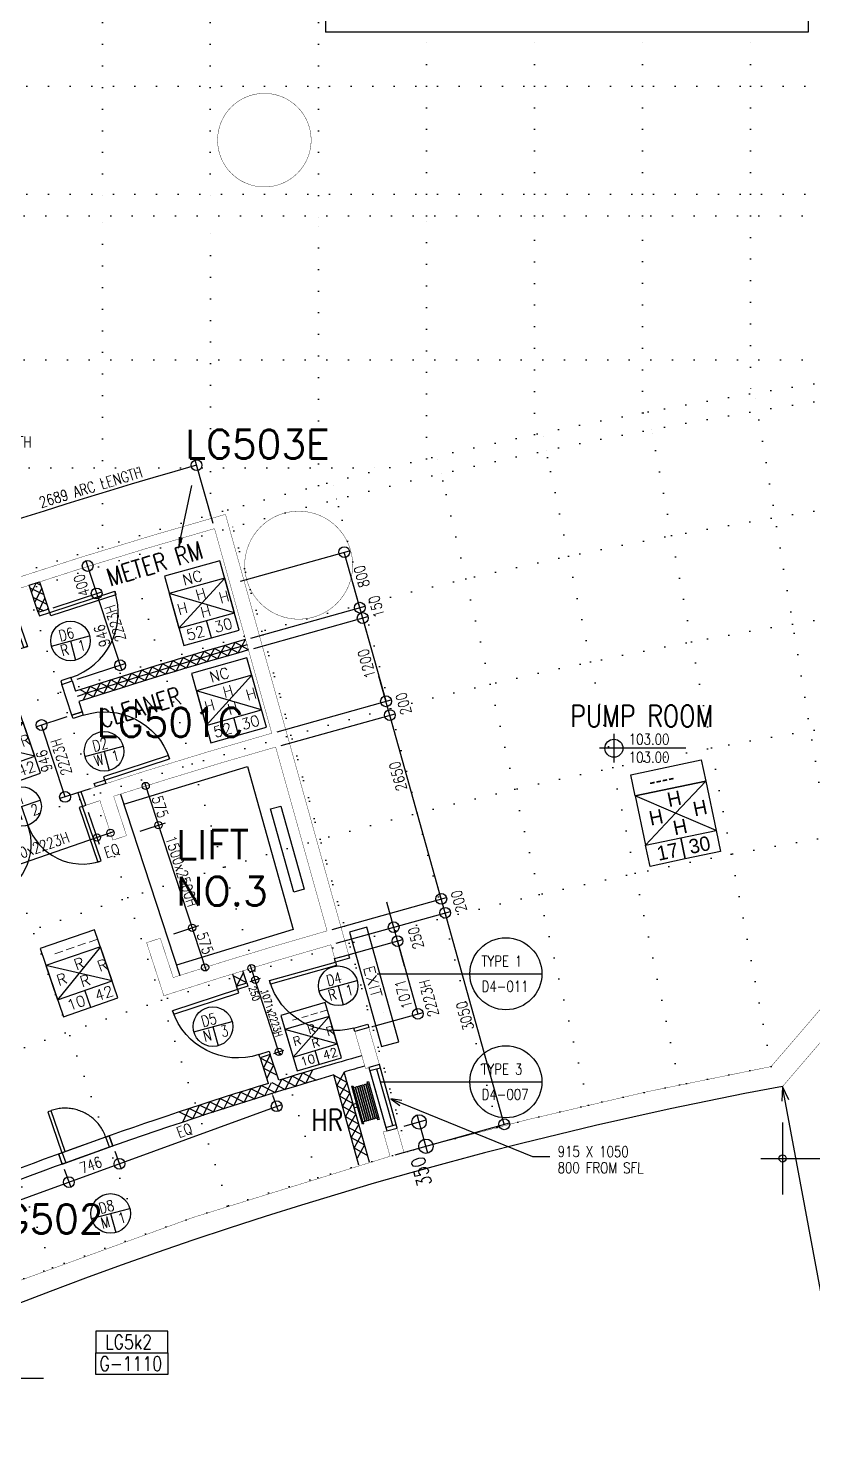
# Model space of a CAD drawing. Header units: millimetres. Extents: x -164841 to 156300, y -101000 to 60475.
# Drawn here: x -21275 to -10388, y -35451 to -15650 of the extents above; entities that cross this region are included whole.
import ezdxf

# ---------------------------------------------------------------- set-up
doc = ezdxf.new("R2010")
doc.units = ezdxf.units.MM
doc.header["$LTSCALE"] = 1200
doc.linetypes.add('s1103a$0$DOT', pattern=[0.25, 0, -0.25])
doc.linetypes.add('s3103a$0$DOT', pattern=[0.25, 0, -0.25])
for name, color, linetype in [('s1103a$0$10', 7, 'Continuous'), ('s1103a$0$11', 7, 'Continuous'), ('s1103a$0$12', 7, 'Continuous'), ('s1103a$0$21', 7, 'Continuous'), ('s1103a$0$22', 7, 'Continuous'), ('s1103a$0$25', 7, 'Continuous'), ('s1103a$0$29', 7, 'Continuous'), ('s1103a$0$30', 7, 'Continuous'), ('s1103a$0$35', 7, 'Continuous'), ('s1103a$0$39', 7, 'Continuous'), ('s1103a$0$4', 7, 'Continuous'), ('s1103a$0$42', 7, 'Continuous'), ('s1103a$0$51', 7, 'Continuous'), ('s1103a$0$56', 7, 'Continuous'), ('s1103a$0$6', 7, 'Continuous'), ('s1103a$0$9', 7, 'Continuous'), ('s1103a$0$ROOM-NO', 4, 'Continuous'), ('s3103a$0$23', 7, 'Continuous'), ('s3103a$0$4', 7, 'Continuous'), ('s3103a$0$6', 7, 'Continuous')]:
    doc.layers.add(name, color=color, linetype=linetype)
doc.styles.add('s1103a$0$COMPLEX', font='txt')
doc.styles.add('s1103a$0$STANDARD', font='SIMPLEX')

# ---------------------------------------------------------------- blocks, each defined once
blk = doc.blocks.new('s1103a$0$D1050A')
at = {"layer": 's1103a$0$30', "color": 14, "linetype": 'Continuous'}
for points in [[(0.05, 0.2), (0.0999, 0.2), (0.1, 1.15), (0.0499, 1.1501)], [(0, 0), (0.0501, 0), (0.05, 0.2), (-0.0001, 0.2)], [(0.9999, -0.0001), (1.05, 0), (1.0499, 0.2), (1, 0.2)]]:
    blk.add_lwpolyline(points, close=True, dxfattribs=at)
blk.add_arc((0.049967, 0.19999), 0.950001, 0.000136, 90.000136, dxfattribs=at)
blk = doc.blocks.new('s1103a$0$D1050B')
at = {"layer": 's1103a$0$30', "color": 14, "linetype": 'Continuous'}
blk.add_lwpolyline([(0.05, 0.15), (0.05, 1.1), (0.1, 1.1), (0.1, 0.15), (0, 0.1501), (0, 0), (0.05, 0), (0.05, 0.15)], dxfattribs=at)
blk.add_lwpolyline([(1, 0), (1.05, -0.0001), (1.0499, 0.15), (1, 0.1499)], close=True, dxfattribs=at)
blk.add_arc((0.05, 0.150013), 0.950003, 359.999967, 89.999967, dxfattribs=at)
blk = doc.blocks.new('s1103a$0$D1700B')
at = {"layer": 's1103a$0$30', "color": 14, "linetype": 'Continuous'}
for points in [[(0, 0), (0.05, 0), (0.05, 0.95), (0.1, 0.95), (0.1, 0.15), (-0.0001, 0.15), (0, 0)], [(1.7, 0), (1.65, 0.0001), (1.65, 0.95), (1.6, 0.95), (1.6, 0.15), (1.7, 0.15), (1.7, 0)]]:
    blk.add_lwpolyline(points, dxfattribs=at)
for centre, start, end in [((0.05, 0.15), 0.000103, 90.000103), ((1.650003, 0.150003), 90.0001, 180.0001)]:
    blk.add_arc(centre, 0.800001, start, end, dxfattribs=at)
blk = doc.blocks.new('s1103a$0$LEVEL')
at = {"layer": 's1103a$0$35', "linetype": 'Continuous'}
for p, q in [((0, 0.2), (0, -0.2)), ((1, 0), (-0.2, 0))]:
    blk.add_line(p, q, dxfattribs=at)
blk.add_circle((0, 0), 0.125, dxfattribs=at)
at = {"layer": 's1103a$0$35', "linetype": 'Continuous', "style": 's1103a$0$STANDARD', "width": 0.8}
for tag, p in [('TAG2', (0.2063, 0.05)), ('TAG1', (0.2063, -0.2))]:
    blk.add_attdef(tag, p, '', height=0.15, dxfattribs=at)
blk = doc.blocks.new('s1103a$0$STCODE')
at = {"layer": 's1103a$0$10', "color": 14, "linetype": 'Continuous'}
blk.add_lwpolyline([(0.5, 0), (0.5, 0.3), (-0.5, 0.3), (-0.5, 0), (0.5, 0), (0.5, -0.3), (-0.5, -0.3), (-0.5, 0)], dxfattribs=at)
at = {"layer": 's1103a$0$10', "color": 14, "linetype": 'Continuous', "style": 's1103a$0$STANDARD', "width": 0.8}
for tag, p in [('TAG2', (-0.3704, 0.05)), ('TAG1', (-0.4498, -0.25))]:
    blk.add_attdef(tag, p, '', height=0.2, dxfattribs=at)
blk = doc.blocks.new('s1103a$0$DRMK2')
at = {"layer": 's1103a$0$29', "color": 3, "linetype": 'Continuous'}
for p, q in [((-0.275, 0), (0.275, 0)), ((0, 0), (0, -0.275))]:
    blk.add_line(p, q, dxfattribs=at)
blk.add_circle((0, 0), 0.275, dxfattribs=at)
at = {"layer": 's1103a$0$29', "color": 3, "linetype": 'Continuous', "style": 's1103a$0$STANDARD', "width": 0.8}
for tag, p in [('TAG6', (-0.2183, 0.03)), ('TAG1', (-0.1587, 0.03)), ('TAG5', (-0.2242, -0.175)), ('TAG4', (-0.1647, -0.175)), ('TAG3', (0.0258, -0.175)), ('TAG2', (0.0853, -0.175))]:
    blk.add_attdef(tag, p, '', height=0.15, rotation=359.99999, dxfattribs=at)
blk = doc.blocks.new('s1103a$0$FFBOX')
at = {"layer": 's1103a$0$51', "color": 14, "linetype": 'Continuous'}
for p, q in [((0.4, 0.25), (-0.4, -0.25)), ((0.4, -0.25), (-0.4, 0.25)), ((0, -0.5), (0, -0.25))]:
    blk.add_line(p, q, dxfattribs=at)
for points in [[(-0.4, -0.5), (0.4, -0.5), (0.4, 0.5), (-0.4, 0.5)], [(-0.4, -0.25), (0.4, -0.25), (0.4, 0.25), (-0.4, 0.25)]]:
    blk.add_lwpolyline(points, close=True, dxfattribs=at)
at = {"layer": 's1103a$0$51', "color": 14, "linetype": 'Continuous', "style": 's1103a$0$STANDARD'}
for tag, p in [('TAG1', (-0.2728, 0.3)), ('TAG5', (-0.0496, 0.05)), ('TAG6', (-0.3496, -0.075)), ('TAG7', (0.2504, -0.075)), ('TAG4', (-0.0496, -0.2)), ('TAG2', (-0.324, -0.45)), ('TAG8', (-0.2496, -0.45)), ('TAG3', (0.076, -0.45)), ('TAG9', (0.1504, -0.45))]:
    blk.add_attdef(tag, p, '', height=0.15, dxfattribs=at)
blk = doc.blocks.new('s1103a$0$AP')
at = {"layer": 's1103a$0$30', "color": 14, "linetype": 'Continuous'}
blk.add_line((0.05, 0.05), (0.8651, 0.05), dxfattribs=at)
for points in [[(0, 0), (0.915, 0), (0.915, 0.1501), (0, 0.15)], [(0.0501, 0), (0.8651, 0), (0.8651, 0.15), (0.0499, 0.15)]]:
    blk.add_lwpolyline(points, close=True, dxfattribs=at)
blk = doc.blocks.new('s1103a$0$HR')
at = {"layer": 's1103a$0$56', "color": 1, "linetype": 'Continuous'}
blk.add_lwpolyline([(0.235, 0.275), (-0.275, 0.275), (-0.275, 0.29), (0.275, 0.2901), (0.275, 0.275), (0.235, 0.275), (0.245, 0.27), (0.25, 0.26), (0.245, 0.25), (0.245, 0.25), (0.235, 0.245), (-0.235, 0.245), (0.235, 0.245), (0.245, 0.24), (0.25, 0.23), (0.245, 0.22), (0.235, 0.215), (-0.235, 0.215), (0.235, 0.215), (0.245, 0.21), (0.25, 0.2), (0.245, 0.19), (0.235, 0.185), (-0.2349, 0.185), (0.235, 0.185), (0.245, 0.18), (0.25, 0.17), (0.245, 0.16), (0.235, 0.155), (-0.235, 0.155), (0.235, 0.155), (0.2449, 0.15), (0.2501, 0.14), (0.245, 0.13), (0.235, 0.125), (-0.235, 0.125), (0.235, 0.125), (0.245, 0.12), (0.25, 0.11), (0.245, 0.1), (0.235, 0.095), (0.245, 0.09), (0.25, 0.08), (0.245, 0.07), (0.235, 0.065), (0.275, 0.065), (0.275, 0.05), (-0.025, 0.05), (-0.025, 0), (0.025, 0), (0.025, 0.05), (-0.275, 0.05), (-0.275, 0.065), (0.235, 0.065), (-0.235, 0.065), (-0.245, 0.07), (-0.25, 0.08), (-0.245, 0.09), (-0.235, 0.095), (0.235, 0.095), (-0.235, 0.095), (-0.245, 0.1), (-0.25, 0.11), (-0.245, 0.12), (-0.235, 0.125), (-0.245, 0.13), (-0.25, 0.14), (-0.2449, 0.15), (-0.235, 0.155), (-0.245, 0.16), (-0.25, 0.17), (-0.245, 0.18), (-0.2349, 0.185), (-0.245, 0.19), (-0.25, 0.2), (-0.245, 0.21), (-0.235, 0.215), (-0.245, 0.22), (-0.25, 0.23), (-0.245, 0.24), (-0.235, 0.245), (-0.245, 0.25), (-0.25, 0.26), (-0.245, 0.27), (-0.235, 0.275)], dxfattribs=at)
blk = doc.blocks.new('s1103a$0$H1200')
at = {"layer": 's1103a$0$22', "color": 14, "linetype": 'Continuous'}
for points in [[(0, 0), (0.1501, 0.15), (0.3, 0), (0.45, 0.15), (0.6, 0), (0.75, 0.15), (0.9, 0), (1.05, 0.15), (1.1999, 0)], [(0, 0.15), (0.15, 0), (0.3, 0.15), (0.45, 0), (0.6, 0.15), (0.75, 0), (0.9, 0.15), (1.05, 0), (1.2, 0.15)]]:
    blk.add_lwpolyline(points, dxfattribs=at)
blk = doc.blocks.new('s1103a$0$H300')
at = {"layer": 's1103a$0$22', "color": 14, "linetype": 'Continuous'}
for points in [[(0, 0.1501), (0.1501, 0), (0.3001, 0.15)], [(0, 0), (0.15, 0.15), (0.3, 0)]]:
    blk.add_lwpolyline(points, dxfattribs=at)
blk = doc.blocks.new('s1103a$0$HAT')
at = {"layer": 's1103a$0$22', "color": 14, "linetype": 'Continuous'}
for p, q in [((0.075, 0.075), (-0.075, -0.075)), ((-0.075, 0.075), (0.075, -0.075))]:
    blk.add_line(p, q, dxfattribs=at)
blk = doc.blocks.new('s1103a$0$EXIT')
at = {"layer": 's1103a$0$39', "color": 1, "linetype": 'Continuous'}
blk.add_lwpolyline([(-0.825, -0.25), (0.825, -0.25), (0.825, 0), (-0.825, 0)], close=True, dxfattribs=at)
at = {"layer": 's1103a$0$39', "color": 1, "linetype": 's1103a$0$DOT'}
for centre in [(-0.375001, -0.124999), (0.375001, -0.125001)]:
    blk.add_circle(centre, 0.025, dxfattribs=at)
at = {"layer": 's1103a$0$39', "color": 1, "linetype": 'Continuous', "style": 's1103a$0$STANDARD', "width": 1.1}
blk.add_text('EXIT', height=0.15, rotation=359.999861, dxfattribs=at).set_placement((-0.3001, -0.2))
blk = doc.blocks.new('s1103a$0$D1700A')
at = {"layer": 's1103a$0$30', "color": 14, "linetype": 'Continuous'}
for points in [[(0.05, 0.2), (0.1, 0.2), (0.1, 1), (0.05, 1)], [(1.6, 0.2), (1.65, 0.2), (1.65, 1), (1.6, 1)], [(0, 0), (0.05, 0), (0.05, 0.2), (0, 0.2)], [(1.65, 0), (1.7, 0), (1.7, 0.2), (1.65, 0.2)]]:
    blk.add_lwpolyline(points, close=True, dxfattribs=at)
for centre, start, end in [((0.05, 0.2), 0, 90), ((1.650003, 0.2), 90, 180)]:
    blk.add_arc(centre, 0.800001, start, end, dxfattribs=at)
blk = doc.blocks.new('s1103a$0$DET3')
at = {"layer": 's1103a$0$51', "color": 14, "linetype": 'Continuous'}
blk.add_line((-0.4, 0), (1.4, 0), dxfattribs=at)
blk.add_circle((0, 0), 0.4, dxfattribs=at)
at = {"layer": 's1103a$0$51', "color": 14, "linetype": 'Continuous', "style": 's1103a$0$STANDARD', "width": 0.8}
for tag, p in [('TAG1', (-0.3373, 0.0501)), ('TAG2', (-0.3373, -0.2))]:
    blk.add_attdef(tag, p, '', height=0.15, dxfattribs=at)
blk = doc.blocks.new('s1103a')
at = {"layer": 's1103a$0$11', "color": 14, "linetype": 'Continuous'}
for p, q in [((-19998, -26280), (-19174, -28798)), ((-17918, -29898), (-18060, -29945)), ((-17801, -30254), (-17918, -29898)), ((-18060, -29945), (-17945, -30297)), ((-16686, -31434), (-17037, -30181)), ((-16542, -31393), (-16892, -30140)), ((-20104, -31168), (-20153, -31026)), ((-20806, -31419), (-20855, -31278))]:
    blk.add_line(p, q, dxfattribs=at)
at = {"layer": 's1103a$0$11', "color": 3, "linetype": 'Continuous'}
for p, q in [((-17945, -30297), (-17944, -30298)), ((-17890, -30447), (-17889, -30450))]:
    blk.add_line(p, q, dxfattribs=at)
at = {"layer": 's1103a$0$11', "color": 14, "linetype": 'Continuous', "const_width": 5}
for points in [[(-18540, -22396, 0.011476), (-21553, -23316, 0.011476)], [(-18692, -22594, 0.010739), (-21504, -23458, 0.010739)], [(-17895, -25435, 0.010565), (-20544, -26247, 0.010565)], [(-17841, -25627, 0.009005), (-20093, -26310, 0.009005)], [(-20284, -26372, 0.000784), (-20478, -26436, 0.000784)], [(-17129, -28180, 0.008915), (-19269, -28829, 0.008915)], [(-17076, -28373, 0.009708), (-19397, -29081, 0.009708)]]:
    blk.add_lwpolyline(points, format="xyb", dxfattribs=at)
for points in [[(-18540, -22396), (-16829, -28511), (-17022, -28565), (-17076, -28372)], [(-18692, -22594), (-17897, -25435)], [(-17129, -28180), (-17843, -25628)], [(-20544, -26247), (-20478, -26436)], [(-20093, -26310), (-19914, -26857), (-20104, -26919), (-20283, -26373)], [(-19266, -28828), (-19445, -28282), (-19635, -28344), (-19396, -29080)], [(-16061, -31256), (-16156, -30918), (-16349, -30972), (-16254, -31310)]]:
    blk.add_lwpolyline(points, dxfattribs=at)
at = {"layer": 's1103a$0$11', "color": 14, "linetype": 'Continuous'}
blk.add_lwpolyline([(-21139, -23759), (-21264, -23379), (-21121, -23332), (-20996, -23712)], close=True, dxfattribs=at)
for points in [[(-20576, -24995), (-20530, -25138), (-20672, -25184), (-20812, -24757), (-20670, -24710), (-20623, -24853)], [(-18443, -28778), (-18387, -28947), (-18244, -28900), (-18299, -28734)]]:
    blk.add_lwpolyline(points, dxfattribs=at)
at = {"layer": 's1103a$0$11', "color": 14, "linetype": 'Continuous', "const_width": 5}
blk.add_lwpolyline([(-16402, -30037), (-16550, -29522), (-16743, -29577), (-16595, -30092)], close=True, dxfattribs=at)
at = {"layer": 's1103a$0$11', "color": 14, "linetype": 'Continuous'}
for centre, radius, start, end in [((0, -88500), 66905, 105.83891, 107.95361), ((0, -88500), 66755, 105.8394, 107.95326), ((0, -88500), 60905, 105.86004, 106.99435), ((0, -88500), 60755, 105.86004, 106.14342), ((171, -88927), 61215, 106.32598, 111.8694), ((156, -88885), 61320, 107.16836, 112.08172)]:
    blk.add_arc(centre, radius, start, end, dxfattribs=at)
at = {"layer": 's1103a$0$12', "color": 14, "linetype": 'Continuous'}
for p, q in [((-18712, -22522), (-18962, -21642)), ((-20477, -23042), (-19979, -24563)), ((-20934, -23692), (-20258, -23470)), ((-20600, -24687), (-19931, -24468)), ((-19663, -26121), (-18808, -28734)), ((-20446, -26531), (-20292, -26978)), ((-19724, -26795), (-19375, -26680)), ((-22153, -27513), (-20090, -26802)), ((-19258, -28220), (-18908, -28106)), ((-17783, -29907), (-18195, -28650)), ((-18197, -28885), (-18054, -28838)), ((-17870, -29882), (-17728, -29836)), ((-16060, -30891), (-15754, -30806)), ((-15729, -31266), (-15878, -30736))]:
    blk.add_line(p, q, dxfattribs=at)
at = {"layer": 's1103a$0$12', "color": 2, "linetype": 'Continuous'}
for p, q in [((-18332, -23324), (-16817, -22901)), ((-16674, -23692), (-16890, -22921)), ((-16537, -24183), (-16771, -23345)), ((-18188, -24115), (-16602, -23671)), ((-18148, -24259), (-16562, -23816)), ((-16310, -24992), (-16634, -23836)), ((-16160, -25531), (-16408, -24645)), ((-17823, -25415), (-16238, -24971)), ((-20744, -25208), (-21166, -25346)), ((-20768, -26320), (-21094, -25322)), ((-17768, -25607), (-16184, -25164)), ((-15543, -27736), (-16257, -25184)), ((-20417, -26206), (-20839, -26344)), ((-15392, -28276), (-15640, -27390)), ((-17057, -28160), (-15471, -27716)), ((-17003, -28352), (-15417, -27909)), ((-16054, -28668), (-16301, -27782)), ((-17003, -28352), (-16132, -28109)), ((-14668, -30866), (-15489, -27929)), ((-16950, -28545), (-16078, -28302)), ((-16151, -28322), (-15868, -29332)), ((-16478, -29502), (-15796, -29312)), ((0, -88500), (-10803, -30340)), ((-16242, -30514), (-14274, -31314)), ((-16182, -31290), (-14596, -30846)), ((-10803, -30840), (-10803, -31840)), ((-14274, -31314), (-14034, -31314)), ((-11103, -31340), (-5900, -31340))]:
    blk.add_line(p, q, dxfattribs=at)
at = {"layer": 's1103a$0$12', "color": 3, "linetype": 'Continuous'}
for p, q in [((-17804, -30685), (-17884, -30464)), ((-22953, -32484), (-17757, -30593)), ((-20077, -31238), (-19987, -31484)), ((-20780, -31487), (-20688, -31740))]:
    blk.add_line(p, q, dxfattribs=at)
at = {"layer": 's1103a$0$12', "color": 2, "linetype": 'Continuous'}
for points in [[(-10714, -30526), (-10803, -30340), (-10812, -30546)], [(-16089, -30535), (-16242, -30514), (-16118, -30605)]]:
    blk.add_lwpolyline(points, dxfattribs=at)
at = {"layer": 's1103a$0$12', "color": 14, "linetype": 'Continuous'}
for centre, radius in [((-18941, -21714), 75), ((-20454, -23113), 75), ((-20329, -23494), 75), ((-20003, -24492), 75), ((-19648, -26168), 50), ((-19470, -26712), 50), ((-20324, -26883), 50), ((-20137, -26818), 50), ((-19003, -28137), 50), ((-18823, -28687), 50), ((-18180, -28697), 50), ((-18126, -28861), 50), ((-17799, -29859), 50), ((-15851, -30833), 100), ((-15756, -31170), 100)]:
    blk.add_circle(centre, radius, dxfattribs=at)
at = {"layer": 's1103a$0$12', "color": 2, "linetype": 'Continuous'}
for centre, radius in [((-16890, -22921), 75), ((-16674, -23692), 75), ((-16674, -23692), 75), ((-16634, -23836), 75), ((-16634, -23836), 75), ((-16310, -24992), 75), ((-16310, -24992), 75), ((-16257, -25184), 75), ((-16257, -25184), 75), ((-21094, -25322), 75), ((-20768, -26320), 75), ((-15543, -27736), 75), ((-15543, -27736), 75), ((-15489, -27929), 75), ((-15489, -27929), 75), ((-16204, -28129), 75), ((-16151, -28322), 75), ((-16151, -28322), 75), ((-15868, -29332), 75), ((-14668, -30866), 75), ((-10803, -31340), 50)]:
    blk.add_circle(centre, radius, dxfattribs=at)
at = {"layer": 's1103a$0$12', "color": 3, "linetype": 'Continuous'}
for centre in [(-17829, -30615), (-20013, -31414), (-20714, -31669)]:
    blk.add_circle(centre, 75, dxfattribs=at)
at = {"layer": 's1103a$0$12', "color": 14, "linetype": 'Continuous'}
blk.add_arc((0, -88500), 69420, 105.83393, 114.16572, dxfattribs=at)
at = {"layer": 's1103a$0$22', "color": 14, "linetype": 'Continuous'}
for p, q in [((-21169, -23348), (-21232, -23476)), ((-21169, -23348), (-21106, -23379)), ((-21250, -23420), (-21062, -23511)), ((-21207, -23552), (-21019, -23644)), ((-21092, -23419), (-21187, -23613)), ((-21048, -23556), (-21142, -23750)), ((-21163, -23684), (-21062, -23734)), ((-21003, -23692), (-21016, -23718)), ((-18364, -24321), (-18261, -24135)), ((-19083, -24531), (-18983, -24344)), ((-18796, -24446), (-18982, -24344)), ((-18940, -24488), (-18838, -24302)), ((-18652, -24404), (-18838, -24302)), ((-18796, -24446), (-18694, -24260)), ((-18508, -24362), (-18694, -24259)), ((-18652, -24404), (-18550, -24218)), ((-18364, -24321), (-18550, -24218)), ((-18508, -24362), (-18406, -24177)), ((-18220, -24279), (-18406, -24177)), ((-19657, -24705), (-19558, -24518)), ((-19370, -24617), (-19558, -24518)), ((-19514, -24661), (-19414, -24473)), ((-19227, -24574), (-19414, -24474)), ((-19370, -24617), (-19270, -24430)), ((-19083, -24531), (-19270, -24430)), ((-19227, -24574), (-19126, -24387)), ((-18940, -24488), (-19126, -24387)), ((-20371, -24930), (-20274, -24741)), ((-20086, -24839), (-20274, -24740)), ((-20229, -24884), (-20131, -24696)), ((-19943, -24794), (-20131, -24696)), ((-20086, -24839), (-19988, -24651)), ((-19800, -24749), (-19988, -24651)), ((-19943, -24794), (-19845, -24606)), ((-19657, -24705), (-19844, -24606)), ((-19800, -24749), (-19701, -24562)), ((-19514, -24661), (-19701, -24562)), ((-20371, -24930), (-20560, -24832)), ((-20514, -24975), (-20417, -24787)), ((-20229, -24884), (-20417, -24787)), ((-17994, -30471), (-17899, -30284)), ((-17897, -30284), (-17709, -30381)), ((-17852, -30427), (-17756, -30241)), ((-17754, -30240), (-17566, -30337)), ((-17709, -30383), (-17612, -30197)), ((-17611, -30197), (-17422, -30294)), ((-17566, -30339), (-17469, -30154)), ((-17467, -30153), (-17279, -30252)), ((-17422, -30296), (-17325, -30111)), ((-18565, -30651), (-18471, -30464)), ((-18470, -30463), (-18280, -30558)), ((-18422, -30605), (-18328, -30418)), ((-18327, -30418), (-18137, -30513)), ((-18280, -30560), (-18185, -30373)), ((-18184, -30373), (-17994, -30469)), ((-18137, -30515), (-18042, -30329)), ((-18040, -30328), (-17852, -30425)), ((-19133, -30836), (-19042, -30648)), ((-19040, -30648), (-18849, -30741)), ((-18991, -30789), (-18899, -30601)), ((-18898, -30601), (-18707, -30695)), ((-18849, -30743), (-18757, -30555)), ((-18755, -30555), (-18565, -30649)), ((-18707, -30697), (-18614, -30509)), ((-18612, -30509), (-18422, -30603)), ((-19182, -30695), (-18991, -30787))]:
    blk.add_line(p, q, dxfattribs=at)
blk.add_arc((0, -88500), 66830, 105.8394, 107.95326, dxfattribs=at)
blk.add_arc((0, -88500), 66830, 105.8394, 107.95326, dxfattribs=at)
at = {"layer": 's1103a$0$25', "color": 14, "linetype": 'Continuous'}
for p, q in [((-20153, -31027), (-20859, -31279)), ((-20102, -31167), (-20153, -31027)), ((-20859, -31279), (-20809, -31420)), ((-20809, -31420), (-20102, -31167))]:
    blk.add_line(p, q, dxfattribs=at)
at = {"layer": 's1103a$0$30', "color": 14, "linetype": 'Continuous'}
for points in [[(-20811, -31262), (-20764, -31245), (-20962, -30679), (-21009, -30695)], [(-20103, -31169), (-20150, -31185), (-20200, -31044), (-20153, -31027)], [(-20759, -31402), (-20806, -31419), (-20856, -31277), (-20808, -31261)]]:
    blk.add_lwpolyline(points, close=True, dxfattribs=at)
blk.add_lwpolyline([(-20202, -31044, 0.032589), (-20233, -30971, 0.032636), (-20273, -30904, 0.032655), (-20321, -30842, 0.032714), (-20376, -30787, 0.032734), (-20439, -30740, 0.032789), (-20507, -30702, 0.032805), (-20579, -30673, 0.032841), (-20654, -30653, 0.032848), (-20732, -30644, 0.032855), (-20810, -30644, 0.032852), (-20887, -30655, 0.032828), (-20962, -30676)], format="xyb", dxfattribs=at)
at = {"layer": 's1103a$0$4', "color": 7, "linetype": 's1103a$0$DOT'}
for p, q in [((-69050, -18250), (-6500, -18250)), ((-20250, -22847), (-20250, -18250)), ((-18750, -22403), (-18750, -18250)), ((-17250, -21996), (-17250, -18250)), ((-15750, -21624), (-15750, -18250)), ((-14250, -21289), (-14250, -18250)), ((-12750, -20988), (-12750, -18250)), ((-11250, -18250), (-11250, -20722)), ((-69050, -20250), (-6500, -20250)), ((-9859, -28782), (-11192, -20713)), ((-10962, -30064), (-12668, -20973)), ((-12668, -20973), (-12603, -21317)), ((-12234, -30317), (-14138, -21265)), ((-14066, -21608), (-14138, -21265)), ((-29969, -21750), (-16273, -21750)), ((-13500, -30598), (-15601, -21590)), ((-15522, -21930), (-15601, -21590)), ((-14760, -30906), (-17057, -21946)), ((-16970, -22285), (-17057, -21946)), ((-16013, -31242), (-18505, -22334)), ((-18505, -22334), (-16014, -31242)), ((-17259, -31605), (-19944, -22753)), ((-18496, -31995), (-21373, -23204)), ((-22793, -23686), (-19724, -32412)), ((-22793, -23686), (-19724, -32412)), ((-20943, -32856), (-24201, -24198))]:
    blk.add_line(p, q, dxfattribs=at)
for radius, start, end in [(68705, 95.42872, 149.79976), (68455, 95.44861, 149.84944), (66955, 95.57106, 147.58281), (65455, 95.69914, 145.46672), (63955, 95.83327, 143.09848), (62455, 97.3049, 140.40123), (59455, 100.62449, 133.39457)]:
    blk.add_arc((0, -88500), radius, start, end, dxfattribs=at)
at = {"layer": 's1103a$0$42', "color": 14, "linetype": 'Continuous'}
blk.add_lwpolyline([(-19952, -26422), (-18235, -25897), (-17602, -28160), (-19220, -28656)], dxfattribs=at)
blk.add_lwpolyline([(-17770, -26446), (-17447, -27602), (-17591, -27642), (-17914, -26486)], close=True, dxfattribs=at)
at = {"layer": 's1103a$0$51', "linetype": 'Continuous'}
for p, q in [((-16432, -28776), (-14146, -28776)), ((-16387, -30276), (-14146, -30276))]:
    blk.add_line(p, q, dxfattribs=at)
blk.add_lwpolyline([(-12849, -26305), (-11871, -26099), (-12288, -26545), (-12849, -26305), (-12911, -26012), (-11932, -25806), (-11871, -26099), (-12849, -26305), (-12705, -26990), (-12288, -26545), (-11871, -26099), (-11726, -26784), (-12288, -26545), (-12705, -26990), (-11726, -26784), (-11665, -27078), (-12154, -27181), (-12216, -26887), (-12154, -27181), (-12643, -27284), (-12705, -26990)], dxfattribs=at)
for centre in [(-14646, -28776), (-14646, -30276)]:
    blk.add_circle(centre, 500, dxfattribs=at)
at = {"layer": 's1103a$0$6', "color": 14, "linetype": 'Continuous', "const_width": 5}
blk.add_lwpolyline([(-16773, -23102, 1), (-18273, -23102, 1)], format="xyb", close=True, dxfattribs=at)
at = {"layer": 's1103a$0$9', "color": 14, "linetype": 'Continuous', "const_width": 5}
blk.add_lwpolyline([(-10962, -30064), (-6500, -24876), (-6500, -23213), (-6200, -23213), (-6200, -24987), (-10803, -30340), (-6200, -24987), (-10803, -30340)], dxfattribs=at)
for points in [[(-10961, -30064, 0.022033), (-16061, -31255, 0.022033)], [(-16254, -31310, 0.036092), (-24309, -34242, 0.036092)]]:
    blk.add_lwpolyline(points, format="xyb", dxfattribs=at)
at = {"layer": 's1103a$0$9', "color": 14, "linetype": 'Continuous'}
blk.add_arc((0, -88500), 59155, 100.52253, 133.25432, dxfattribs=at)
at = {"layer": 's1103a$0$ROOM-NO'}
blk.add_line((-19159, -22715), (-19007, -21995), dxfattribs=at)
blk.add_solid([(-19130, -22721), (-19188, -22709), (-19196, -22891)], dxfattribs=at)
ref = blk.add_blockref('s1103a$0$FFBOX', (-18869, -23630), dxfattribs=dict(xscale=1000, yscale=1000, zscale=1000, rotation=15.61937))
ref.add_attrib('TAG1', ' NC', (-19213, -23415), dxfattribs={"layer": 's1103a$0$51', "color": 14, "linetype": 'Continuous', "height": 150, "rotation": 15.6194, "style": 's1103a$0$STANDARD'})
ref.add_attrib('TAG2', '52', (-19060, -24151), dxfattribs={"layer": 's1103a$0$51', "color": 14, "linetype": 'Continuous', "height": 150, "rotation": 15.6194, "style": 's1103a$0$STANDARD'})
ref.add_attrib('TAG3', '30', (-18675, -24043), dxfattribs={"layer": 's1103a$0$51', "color": 14, "linetype": 'Continuous', "height": 150, "rotation": 15.6194, "style": 's1103a$0$STANDARD'})
ref.add_attrib('TAG4', 'H', (-18863, -23836), dxfattribs={"layer": 's1103a$0$51', "color": 14, "linetype": 'Continuous', "height": 150, "rotation": 15.6194, "style": 's1103a$0$STANDARD'})
ref.add_attrib('TAG5', 'H', (-18930, -23595), dxfattribs={"layer": 's1103a$0$51', "color": 14, "linetype": 'Continuous', "height": 150, "rotation": 15.6194, "style": 's1103a$0$STANDARD'})
ref.add_attrib('TAG6', 'H', (-19186, -23797), dxfattribs={"layer": 's1103a$0$51', "color": 14, "linetype": 'Continuous', "height": 150, "rotation": 15.6194, "style": 's1103a$0$STANDARD'})
ref.add_attrib('TAG7', 'H', (-18608, -23635), dxfattribs={"layer": 's1103a$0$51', "color": 14, "linetype": 'Continuous', "height": 150, "rotation": 15.6194, "style": 's1103a$0$STANDARD'})
at = {"zscale": 1000}
for name, p, xscale, yscale, rotation in [('s1103a$0$D1700B', (-21553, -23316), 999.9979999999999, 999.9979999999999, 199.005897), ('s1103a$0$D1050B', (-21139, -23759), 999.997, 999.997, 288.124968), ('s1103a$0$D1050B', (-20346, -26182), 999.997, -999.997, 108.124968), ('s1103a$0$D1700A', (-20544, -26247), 999.997, 999.997, 199.007332), ('s1103a$0$EXIT', (-16354, -28924), 999.997, 999.997, 285.571212), ('s1103a$0$D1050A', (-16833, -28512), 999.999, -999.999, 285.627139), ('s1103a$0$D1050B', (-18244, -28900), 999.999, -999.999, 288.124378), ('s1103a$0$HAT', (-18339, -28852), 1000, 1000, 288.124631), ('s1103a$0$H300', (-18060, -29945), 1000, 1000, 288.124631), ('s1103a$0$AP', (-16156, -30918), 999.997, 999.997, 105.625783), ('s1103a$0$H1200', (-17036, -30182), 999.997, 999.997, 285.625783), ('s1103a$0$HR', (-16761, -30613), 999.997, 999.997, 285.625783)]:
    blk.add_blockref(name, p, dxfattribs=dict(at, xscale=xscale, yscale=yscale, rotation=rotation))
ref = blk.add_blockref('s1103a$0$DRMK2', (-20692, -24154), dxfattribs=dict(xscale=1000, yscale=1000, zscale=1000, rotation=15.000008))
ref.add_attrib('TAG2', '1', (-20565, -24301), dxfattribs={"layer": 's1103a$0$29', "color": 3, "linetype": 'Continuous', "height": 150, "rotation": 15, "style": 's1103a$0$STANDARD', "width": 0.8})
ref.add_attrib('TAG4', 'R', (-20806, -24366), dxfattribs={"layer": 's1103a$0$29', "color": 3, "linetype": 'Continuous', "height": 150, "rotation": 15, "style": 's1103a$0$STANDARD', "width": 0.8})
ref.add_attrib('TAG6', ' D6', (-20911, -24182), dxfattribs={"layer": 's1103a$0$29', "color": 3, "linetype": 'Continuous', "height": 150, "rotation": 15, "style": 's1103a$0$STANDARD', "width": 0.8})
ref = blk.add_blockref('s1103a$0$FFBOX', (-18492, -24978), dxfattribs=dict(xscale=1000, yscale=1000, zscale=1000, rotation=15.61937))
ref.add_attrib('TAG1', ' NC', (-18836, -24763), dxfattribs={"layer": 's1103a$0$51', "color": 14, "linetype": 'Continuous', "height": 150, "rotation": 15.6194, "style": 's1103a$0$STANDARD'})
ref.add_attrib('TAG2', '52', (-18683, -25499), dxfattribs={"layer": 's1103a$0$51', "color": 14, "linetype": 'Continuous', "height": 150, "rotation": 15.6194, "style": 's1103a$0$STANDARD'})
ref.add_attrib('TAG3', '30', (-18298, -25391), dxfattribs={"layer": 's1103a$0$51', "color": 14, "linetype": 'Continuous', "height": 150, "rotation": 15.6194, "style": 's1103a$0$STANDARD'})
ref.add_attrib('TAG4', 'H', (-18486, -25184), dxfattribs={"layer": 's1103a$0$51', "color": 14, "linetype": 'Continuous', "height": 150, "rotation": 15.6194, "style": 's1103a$0$STANDARD'})
ref.add_attrib('TAG5', 'H', (-18553, -24944), dxfattribs={"layer": 's1103a$0$51', "color": 14, "linetype": 'Continuous', "height": 150, "rotation": 15.6194, "style": 's1103a$0$STANDARD'})
ref.add_attrib('TAG6', 'H', (-18808, -25145), dxfattribs={"layer": 's1103a$0$51', "color": 14, "linetype": 'Continuous', "height": 150, "rotation": 15.6194, "style": 's1103a$0$STANDARD'})
ref.add_attrib('TAG7', 'H', (-18231, -24983), dxfattribs={"layer": 's1103a$0$51', "color": 14, "linetype": 'Continuous', "height": 150, "rotation": 15.6194, "style": 's1103a$0$STANDARD'})
ref = blk.add_blockref('s1103a$0$FFBOX', (-21648, -25649), dxfattribs=dict(xscale=999.997, yscale=999.997, zscale=1000, rotation=19.007332))
ref.add_attrib('TAG1', '----', (-21987, -25448), dxfattribs={"layer": 's1103a$0$51', "color": 14, "linetype": 'Continuous', "height": 150, "rotation": 19.0073, "style": 's1103a$0$STANDARD'})
ref.add_attrib('TAG2', '10', (-21785, -26172), dxfattribs={"layer": 's1103a$0$51', "color": 14, "linetype": 'Continuous', "height": 150, "rotation": 19.0073, "style": 's1103a$0$STANDARD'})
ref.add_attrib('TAG3', '42', (-21401, -26040), dxfattribs={"layer": 's1103a$0$51', "color": 14, "linetype": 'Continuous', "height": 150, "rotation": 19.0073, "style": 's1103a$0$STANDARD'})
ref.add_attrib('TAG4', 'R', (-21604, -25845), dxfattribs={"layer": 's1103a$0$51', "color": 14, "linetype": 'Continuous', "height": 150, "rotation": 19.0073, "style": 's1103a$0$STANDARD'})
ref.add_attrib('TAG5', 'R', (-21686, -25609), dxfattribs={"layer": 's1103a$0$51', "color": 14, "linetype": 'Continuous', "height": 150, "rotation": 19.0073, "style": 's1103a$0$STANDARD'})
ref.add_attrib('TAG6', 'R', (-21929, -25825), dxfattribs={"layer": 's1103a$0$51', "color": 14, "linetype": 'Continuous', "height": 150, "rotation": 19.0073, "style": 's1103a$0$STANDARD'})
ref.add_attrib('TAG7', 'R', (-21362, -25630), dxfattribs={"layer": 's1103a$0$51', "color": 14, "linetype": 'Continuous', "height": 150, "rotation": 19.0073, "style": 's1103a$0$STANDARD'})
ref = blk.add_blockref('s1103a$0$DRMK2', (-20226, -25687), dxfattribs=dict(xscale=1000, yscale=1000, zscale=1000, rotation=15.000008))
ref.add_attrib('TAG2', '1', (-20098, -25834), dxfattribs={"layer": 's1103a$0$29', "color": 3, "linetype": 'Continuous', "height": 150, "rotation": 15, "style": 's1103a$0$STANDARD', "width": 0.8})
ref.add_attrib('TAG4', 'W', (-20339, -25898), dxfattribs={"layer": 's1103a$0$29', "color": 3, "linetype": 'Continuous', "height": 150, "rotation": 15, "style": 's1103a$0$STANDARD', "width": 0.8})
ref.add_attrib('TAG6', ' D2', (-20444, -25714), dxfattribs={"layer": 's1103a$0$29', "color": 3, "linetype": 'Continuous', "height": 150, "rotation": 15, "style": 's1103a$0$STANDARD', "width": 0.8})
at = {"xscale": 999.9979999999999, "yscale": 999.9979999999999, "zscale": 1000}
for name, p, values in [('s1103a$0$LEVEL', (-13146, -25644), {'TAG1': '103.00', 'TAG2': '103.00'}), ('s1103a$0$STCODE', (-19840, -34039), {'TAG1': 'G-1110', 'TAG2': 'LG5k2'})]:
    blk.add_blockref(name, p, dxfattribs=at).add_auto_attribs(values)
ref = blk.add_blockref('s1103a$0$DRMK2', (-21372, -26453), dxfattribs=dict(xscale=999.997, yscale=999.997, zscale=1000, rotation=19.007332))
ref.add_attrib('TAG2', '2', (-21211, -26583), dxfattribs={"layer": 's1103a$0$29', "color": 14, "linetype": 'Continuous', "height": 150, "rotation": 19.0073, "style": 's1103a$0$STANDARD', "width": 0.8})
ref.add_attrib('TAG4', 'N', (-21450, -26665), dxfattribs={"layer": 's1103a$0$29', "color": 14, "linetype": 'Continuous', "height": 150, "rotation": 19.0073, "style": 's1103a$0$STANDARD', "width": 0.8})
ref.add_attrib('TAG6', ' D1', (-21588, -26496), dxfattribs={"layer": 's1103a$0$29', "color": 14, "linetype": 'Continuous', "height": 150, "rotation": 19.0073, "style": 's1103a$0$STANDARD', "width": 0.8})
ref = blk.add_blockref('s1103a$0$FFBOX', (-20574, -28769), dxfattribs=dict(xscale=999.997, yscale=999.997, zscale=1000, rotation=19.007332))
ref.add_attrib('TAG1', '----', (-20912, -28568), dxfattribs={"layer": 's1103a$0$51', "color": 14, "linetype": 'Continuous', "height": 150, "rotation": 19.0073, "style": 's1103a$0$STANDARD'})
ref.add_attrib('TAG2', '10', (-20710, -29292), dxfattribs={"layer": 's1103a$0$51', "color": 14, "linetype": 'Continuous', "height": 150, "rotation": 19.0073, "style": 's1103a$0$STANDARD'})
ref.add_attrib('TAG3', '42', (-20326, -29160), dxfattribs={"layer": 's1103a$0$51', "color": 14, "linetype": 'Continuous', "height": 150, "rotation": 19.0073, "style": 's1103a$0$STANDARD'})
ref.add_attrib('TAG4', 'R', (-20530, -28965), dxfattribs={"layer": 's1103a$0$51', "color": 14, "linetype": 'Continuous', "height": 150, "rotation": 19.0073, "style": 's1103a$0$STANDARD'})
ref.add_attrib('TAG5', 'R', (-20611, -28729), dxfattribs={"layer": 's1103a$0$51', "color": 14, "linetype": 'Continuous', "height": 150, "rotation": 19.0073, "style": 's1103a$0$STANDARD'})
ref.add_attrib('TAG6', 'R', (-20854, -28945), dxfattribs={"layer": 's1103a$0$51', "color": 14, "linetype": 'Continuous', "height": 150, "rotation": 19.0073, "style": 's1103a$0$STANDARD'})
ref.add_attrib('TAG7', 'R', (-20287, -28750), dxfattribs={"layer": 's1103a$0$51', "color": 14, "linetype": 'Continuous', "height": 150, "rotation": 19.0073, "style": 's1103a$0$STANDARD'})
ref = blk.add_blockref('s1103a$0$DRMK2', (-16975, -28942), dxfattribs=dict(xscale=1000, yscale=1000, zscale=1000, rotation=15.000008))
ref.add_attrib('TAG2', '1', (-16848, -29089), dxfattribs={"layer": 's1103a$0$29', "color": 14, "linetype": 'Continuous', "height": 150, "rotation": 15, "style": 's1103a$0$STANDARD', "width": 0.8})
ref.add_attrib('TAG4', 'R', (-17089, -29154), dxfattribs={"layer": 's1103a$0$29', "color": 14, "linetype": 'Continuous', "height": 150, "rotation": 15, "style": 's1103a$0$STANDARD', "width": 0.8})
ref.add_attrib('TAG6', ' D4', (-17194, -28970), dxfattribs={"layer": 's1103a$0$29', "color": 14, "linetype": 'Continuous', "height": 150, "rotation": 15, "style": 's1103a$0$STANDARD', "width": 0.8})
ref = blk.add_blockref('s1103a$0$DRMK2', (-18714, -29510), dxfattribs=dict(xscale=1000, yscale=1000, zscale=1000, rotation=15.000008))
ref.add_attrib('TAG2', '3', (-18586, -29657), dxfattribs={"layer": 's1103a$0$29', "color": 14, "linetype": 'Continuous', "height": 150, "rotation": 15, "style": 's1103a$0$STANDARD', "width": 0.8})
ref.add_attrib('TAG4', 'N', (-18828, -29722), dxfattribs={"layer": 's1103a$0$29', "color": 14, "linetype": 'Continuous', "height": 150, "rotation": 15, "style": 's1103a$0$STANDARD', "width": 0.8})
ref.add_attrib('TAG6', ' D5', (-18932, -29538), dxfattribs={"layer": 's1103a$0$29', "color": 14, "linetype": 'Continuous', "height": 150, "rotation": 15, "style": 's1103a$0$STANDARD', "width": 0.8})
ref = blk.add_blockref('s1103a$0$FFBOX', (-17351, -29649), dxfattribs=dict(xscale=799.9979999999999, yscale=799.9979999999999, zscale=1000, rotation=16.428932))
ref.add_attrib('TAG1', '----', (-17614, -29477), dxfattribs={"layer": 's1103a$0$51', "color": 14, "linetype": 'Continuous', "height": 120, "rotation": 16.429, "style": 's1103a$0$STANDARD'})
ref.add_attrib('TAG2', '10', (-17479, -30062), dxfattribs={"layer": 's1103a$0$51', "color": 14, "linetype": 'Continuous', "height": 120, "rotation": 16.429, "style": 's1103a$0$STANDARD'})
ref.add_attrib('TAG3', '42', (-17167, -29971), dxfattribs={"layer": 's1103a$0$51', "color": 14, "linetype": 'Continuous', "height": 120, "rotation": 16.429, "style": 's1103a$0$STANDARD'})
ref.add_attrib('TAG4', 'R', (-17323, -29808), dxfattribs={"layer": 's1103a$0$51', "color": 14, "linetype": 'Continuous', "height": 120, "rotation": 16.429, "style": 's1103a$0$STANDARD'})
ref.add_attrib('TAG5', 'R', (-17380, -29616), dxfattribs={"layer": 's1103a$0$51', "color": 14, "linetype": 'Continuous', "height": 120, "rotation": 16.429, "style": 's1103a$0$STANDARD'})
ref.add_attrib('TAG6', 'R', (-17581, -29780), dxfattribs={"layer": 's1103a$0$51', "color": 14, "linetype": 'Continuous', "height": 120, "rotation": 16.429, "style": 's1103a$0$STANDARD'})
ref.add_attrib('TAG7', 'R', (-17121, -29644), dxfattribs={"layer": 's1103a$0$51', "color": 14, "linetype": 'Continuous', "height": 120, "rotation": 16.429, "style": 's1103a$0$STANDARD'})
ref = blk.add_blockref('s1103a$0$DRMK2', (-20135, -32104), dxfattribs=dict(xscale=1000, yscale=1000, zscale=1000, rotation=15.000008))
ref.add_attrib('TAG2', '1', (-20008, -32251), dxfattribs={"layer": 's1103a$0$29', "color": 3, "linetype": 'Continuous', "height": 150, "rotation": 15, "style": 's1103a$0$STANDARD', "width": 0.8})
ref.add_attrib('TAG4', 'M', (-20249, -32316), dxfattribs={"layer": 's1103a$0$29', "color": 3, "linetype": 'Continuous', "height": 150, "rotation": 15, "style": 's1103a$0$STANDARD', "width": 0.8})
ref.add_attrib('TAG6', ' D8', (-20354, -32132), dxfattribs={"layer": 's1103a$0$29', "color": 3, "linetype": 'Continuous', "height": 150, "rotation": 15, "style": 's1103a$0$STANDARD', "width": 0.8})
ref = blk.add_blockref('s1103a$0$DET3', (-22466, -34390), dxfattribs=dict(xscale=999.9979999999999, yscale=999.9979999999999, zscale=1000))
ref.add_attrib('TAG2', 'D8-264', (-22779, -34590), dxfattribs={"layer": 's1103a$0$51', "color": 10, "linetype": 'Continuous', "height": 150, "style": 's1103a$0$STANDARD', "width": 0.8})
ref.add_attrib('TAG3', '  3', (-22744, -34340), dxfattribs={"layer": 's1103a$0$51', "color": 10, "linetype": 'Continuous', "height": 150, "style": 's1103a$0$STANDARD', "width": 0.8})
at = {"layer": 's1103a$0$12', "color": 2, "linetype": 'Continuous', "style": 's1103a$0$STANDARD', "width": 0.8}
blk.add_text('ARC LENGTH', height=150, dxfattribs=at).set_placement((-22225, -21467))
at = {"layer": 's1103a$0$12', "color": 14, "linetype": 'Continuous', "style": 's1103a$0$STANDARD', "width": 0.8}
for s, height, rotation, p in [('2689 ARC LENGTH', 150, 16.9585, (-21101, -22308)), ('400', 150, 108.1137, (-20416, -23506)), ('2223H', 150, 108.1226, (-19917, -24135)), ('946', 150, 108.1226, (-20136, -24204)), ('575', 150, 288.1246, (-19567, -26333)), ('1700x2223H', 150, 19.0084, (-21661, -27276)), ('1500x2500H', 150, 288.1246, (-19378, -26890)), ('EQ', 150, 19.0084, (-20192, -27172)), ('575', 150, 288.1246, (-18943, -28227)), ('250', 100, 288.1349, (-18218, -28968)), ('1071x2223H', 100, 288.1349, (-18051, -29013)), ('350', 200, 105.7116, (-15670, -31695))]:
    blk.add_text(s, height=height, rotation=rotation, dxfattribs=at).set_placement(p)
at = {"layer": 's1103a$0$12', "color": 2, "linetype": 'Continuous', "style": 's1103a$0$STANDARD', "width": 0.8}
for s, rotation, p in [('800', 105.6207, (-16534, -23388)), ('150', 105.6305, (-16330, -23806)), ('1200', 105.624, (-16453, -24648)), ('200', 105.6345, (-15953, -25154)), ('2223H', 108.1226, (-20667, -25990)), ('946', 108.1226, (-20938, -25944)), ('2650', 105.6217, (-16016, -26211)), ('200', 105.6345, (-15186, -27898)), ('250', 105.6069, (-15782, -28407)), ('1071', 105.6092, (-15942, -29236)), ('2223H', 105.6267, (-15572, -29348)), ('3050', 105.6229, (-15086, -29539)), ('915 X 1050', 359.8625, (-13927, -31319)), ('800 FROM SFL', 359.8625, (-13928, -31544))]:
    blk.add_text(s, height=150, rotation=rotation, dxfattribs=at).set_placement(p)
at = {"layer": 's1103a$0$12', "color": 3, "linetype": 'Continuous', "style": 's1103a$0$STANDARD', "width": 0.8}
for s, rotation, p in [('EQ', 20.0044, (-19184, -31058)), ('746', 20.0041, (-20529, -31554))]:
    blk.add_text(s, height=150, rotation=rotation, dxfattribs=at).set_placement(p)
at = {"layer": 's1103a$0$21', "color": 14, "linetype": 'Continuous', "style": 's1103a$0$STANDARD', "width": 0.8}
for s, rotation, p in [('METER RM', 16.8912, (-20141, -23400)), ('CLEANER', 16.8971, (-20254, -25368))]:
    blk.add_text(s, height=250, rotation=rotation, dxfattribs=at).set_placement(p)
at = {"layer": 's1103a$0$21', "color": 15, "linetype": 'Continuous', "style": 's1103a$0$STANDARD', "width": 0.8}
blk.add_text('PUMP ROOM', height=300, dxfattribs=at).set_placement((-13751, -25346))
at = {"layer": 's1103a$0$51', "linetype": 'Continuous', "style": 's1103a$0$COMPLEX'}
for s, p in [('----', (-12639, -26210)), ('H', (-12382, -26462)), ('H', (-12634, -26720)), ('H', (-12023, -26591)), ('H', (-12300, -26854)), ('30', (-12081, -27114)), ('17', (-12525, -27208))]:
    blk.add_text(s, height=200, rotation=11.879, dxfattribs=at).set_placement(p)
at = {"layer": 's1103a$0$51', "linetype": 'Continuous', "style": 's1103a$0$STANDARD', "width": 0.8}
for s, p in [('TYPE 1', (-14983, -28676)), ('D4-011', (-14983, -29026)), ('TYPE 3', (-14983, -30176)), ('D4-007', (-14983, -30526))]:
    blk.add_text(s, height=150, dxfattribs=at).set_placement(p)
at = {"layer": 's1103a$0$56', "color": 1, "linetype": 'Continuous', "style": 's1103a$0$STANDARD', "width": 0.8}
blk.add_text('HR', height=300, dxfattribs=at).set_placement((-17349, -30958))
at = {"layer": 's1103a$0$ROOM-NO', "style": 's1103a$0$STANDARD'}
for s, p in [('LG503E ', (-19101, -21622)), ('LG501C ', (-20328, -25485)), ('LIFT', (-19222, -27182)), ('NO.3', (-19222, -27828)), ('LG502 ', (-21913, -32380))]:
    blk.add_text(s, height=400, dxfattribs=at).set_placement(p)
blk = doc.blocks.new('s3103a')
at = {"layer": 's3103a$0$23', "color": 14, "linetype": 'Continuous'}
for p, q in [((-17150, -11200), (-17150, -15700)), ((-10450, -11200), (-10450, -15700)), ((-10450, -15700), (-17150, -15700))]:
    blk.add_line(p, q, dxfattribs=at)
at = {"layer": 's3103a$0$4', "linetype": 's3103a$0$DOT'}
for p, q in [((-20250, 38750), (-20250, -18250)), ((-18850, 38750), (-18750, -18250)), ((-17250, 38750), (-17250, -18350)), ((-15750, -18250), (-15750, -15700)), ((-14250, -18250), (-14250, -15700)), ((-12750, -18250), (-12750, -15700)), ((-11250, -18250), (-11250, -15700)), ((-30000, -16450), (-6500, -16450)), ((-30000, -17950), (-6500, -17950))]:
    blk.add_line(p, q, dxfattribs=at)
at = {"layer": 's3103a$0$6', "color": 12, "linetype": 'Continuous', "const_width": 5}
blk.add_lwpolyline([(-17350, -17200, 1), (-18650, -17200, 1)], format="xyb", close=True, dxfattribs=at)

msp = doc.modelspace()

# ---------------------------------------------------------------- block references
for name in ['s3103a', 's1103a']:
    msp.add_blockref(name, (0, 0))

doc.saveas('drawing.dxf')
